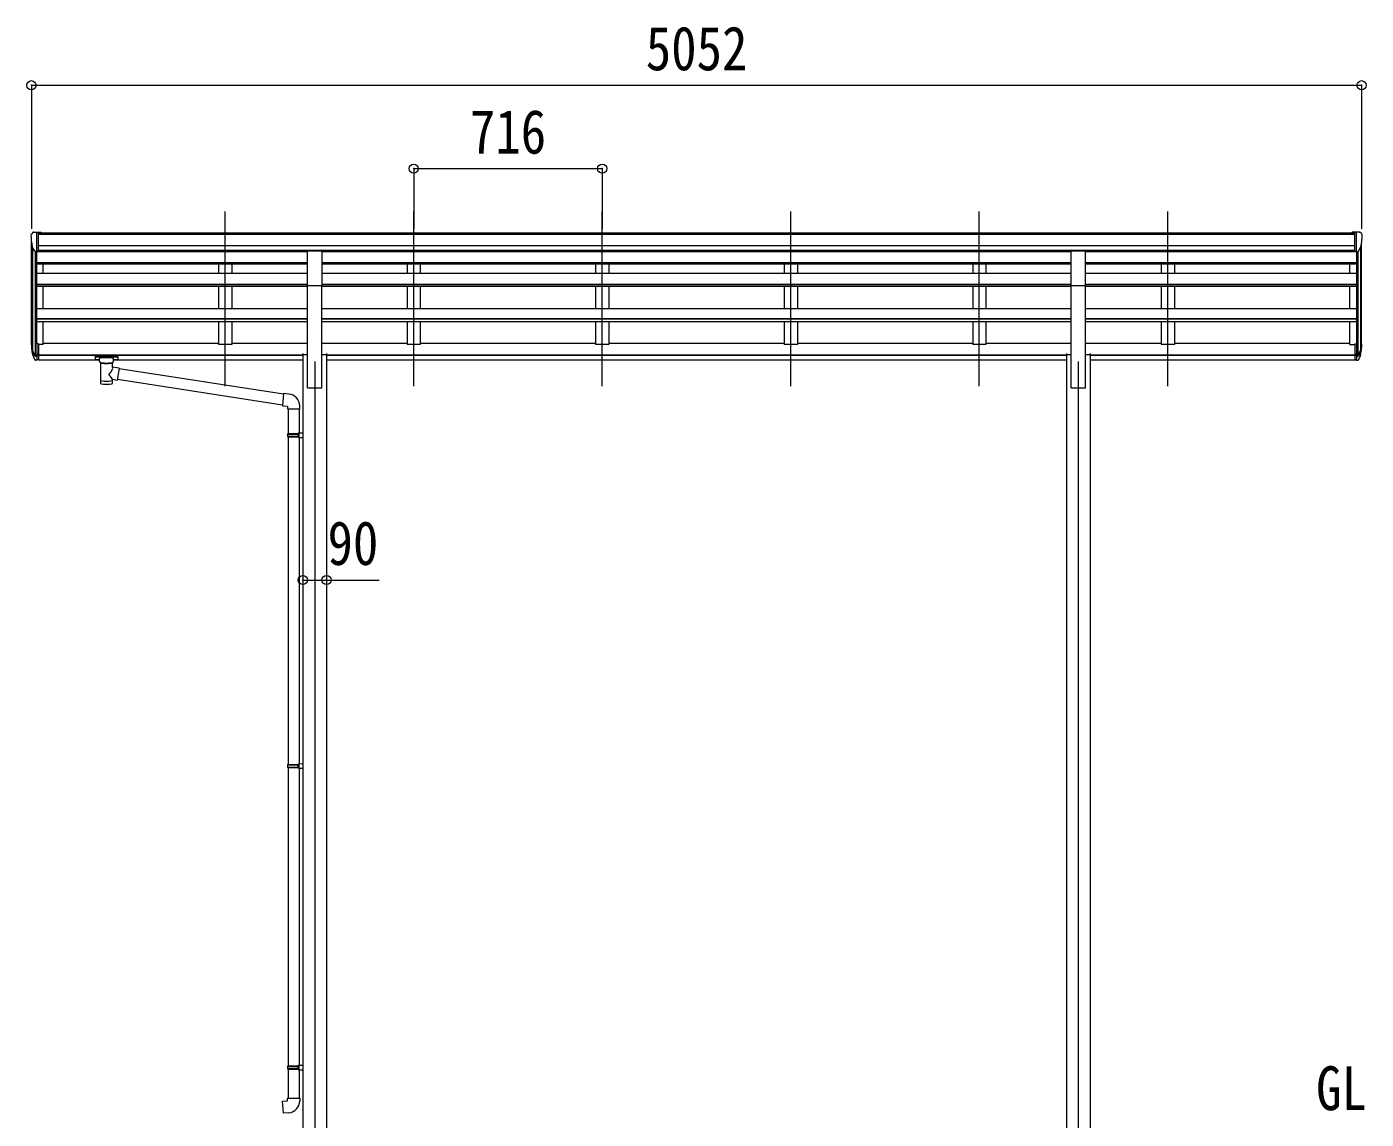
# Model space of a CAD drawing. Units: millimetres at full size. Extents: x -9783 to 33612, y -6828 to 13322.
# Drawn here: x 921 to 6008, y -3741 to 407 of the extents above; entities that cross this region are included whole.
import ezdxf
from ezdxf.enums import TextEntityAlignment as Align

# ---------------------------------------------------------------- set-up
doc = ezdxf.new("R2010")
doc.units = ezdxf.units.MM
doc.header["$LTSCALE"] = 35
doc.header["$PDMODE"] = 32
doc.header["$PDSIZE"] = 35
for name, color, linetype, lineweight in [('0-0_0', 7, 'Continuous', 9), ('0-1_本体', 4, 'Continuous', 9), ('0-2_部品', 7, 'Continuous', 9), ('0-8_PARTS2', 2, 'Continuous', 9), ('0-A_寸法', 6, 'Continuous', 9)]:
    doc.layers.add(name, color=color, linetype=linetype, lineweight=lineweight)
doc.styles.add('ＭＳ ゴシック', font='')
doc.styles.get('ＭＳ ゴシック').set_extended_font_data('MS Gothic')

msp = doc.modelspace()

# ---------------------------------------------------------------- linework, layer by layer
at = {"layer": '0-1_本体'}
for p, q in [((964.94, -375.1), (5963.94, -375.1)), ((964.94, -380.45), (5963.94, -380.45)), ((938.44, -800.84), (938.44, -411.86)), ((942.72, -430.65), (942.72, -823.41)), ((952.44, -446.01), (952.44, -841.41)), ((958.44, -446.48), (958.44, -796.98)), ((958.44, -447.03), (1986.94, -447.03)), ((964.94, -423.98), (5963.94, -423.98)), ((964.94, -441.65), (5963.94, -441.65)), ((964.94, -444.03), (1986.94, -444.03)), ((983.44, -447.03), (983.44, -444.03)), ((1649.44, -444.11), (1649.44, -446.41)), ((1699.44, -444.11), (1699.44, -446.41)), ((2041.94, -444.03), (4886.94, -444.03)), ((2041.94, -447.03), (4886.94, -447.03)), ((2365.44, -444.11), (2365.44, -446.41)), ((2415.44, -444.11), (2415.44, -446.41)), ((3081.44, -444.11), (3081.44, -446.94)), ((3131.44, -444.11), (3131.44, -446.94)), ((3797.44, -444.03), (3797.44, -447.03)), ((3847.44, -444.03), (3847.44, -447.03)), ((4513.44, -444.03), (4513.44, -447.03)), ((4563.44, -444.03), (4563.44, -447.03)), ((4941.94, -444.03), (5963.94, -444.03)), ((4941.94, -447.03), (5970.44, -447.03)), ((5229.44, -444.03), (5229.44, -447.03)), ((5279.44, -444.03), (5279.44, -447.03)), ((5945.44, -447.03), (5945.44, -444.03)), ((5970.44, -446.48), (5970.44, -796.98)), ((5976.44, -446.01), (5976.44, -841.41)), ((5986.15, -430.65), (5986.15, -823.41)), ((5990.44, -800.84), (5990.44, -411.86)), ((1986.94, -489.18), (958.44, -489.18)), ((1986.94, -490.57), (958.44, -490.57)), ((1986.94, -494.35), (958.44, -494.35)), ((983.44, -530.42), (983.44, -494.35)), ((1649.44, -494.35), (1649.44, -530.42)), ((1699.44, -494.35), (1699.44, -530.42)), ((4886.94, -489.18), (2041.94, -489.18)), ((4886.94, -490.57), (2041.94, -490.57)), ((4886.94, -494.35), (2041.94, -494.35)), ((2365.44, -494.35), (2365.44, -530.42)), ((2415.44, -494.35), (2415.44, -530.42)), ((3081.44, -494.35), (3081.44, -530.42)), ((3131.44, -494.35), (3131.44, -530.42)), ((3797.44, -494.35), (3797.44, -530.42)), ((3847.44, -494.35), (3847.44, -530.42)), ((4513.44, -494.35), (4513.44, -530.42)), ((4563.44, -494.35), (4563.44, -530.42)), ((5970.44, -489.18), (4941.94, -489.18)), ((5970.44, -490.57), (4941.94, -490.57)), ((5970.44, -494.35), (4941.94, -494.35)), ((5229.44, -494.35), (5229.44, -530.42)), ((5279.44, -494.35), (5279.44, -530.42)), ((5945.44, -530.42), (5945.44, -494.35)), ((1986.94, -530.42), (958.44, -530.42)), ((4886.94, -530.42), (2041.94, -530.42)), ((5970.44, -530.42), (4941.94, -530.42)), ((1986.94, -571.16), (958.44, -571.16)), ((1986.94, -572.64), (958.44, -572.64)), ((1986.94, -579.44), (958.44, -579.44)), ((983.44, -662.79), (983.44, -579.44)), ((1649.44, -579.44), (1649.44, -662.49)), ((1699.44, -579.44), (1699.44, -662.49)), ((1986.94, -963.67), (1986.94, -575.44)), ((4886.94, -571.16), (2041.94, -571.16)), ((4886.94, -572.64), (2041.94, -572.64)), ((2041.94, -963.67), (2041.94, -575.44)), ((4886.94, -579.44), (2041.94, -579.44)), ((2365.44, -579.44), (2365.44, -662.49)), ((2415.44, -579.44), (2415.44, -662.49)), ((3081.44, -579.44), (3081.44, -662.49)), ((3131.44, -579.44), (3131.44, -662.49)), ((3797.44, -579.44), (3797.44, -662.79)), ((3847.44, -579.44), (3847.44, -662.79)), ((4513.44, -579.44), (4513.44, -662.79)), ((4563.44, -579.44), (4563.44, -662.79)), ((4886.94, -963.67), (4886.94, -575.44)), ((5970.44, -571.16), (4941.94, -571.16)), ((5970.44, -572.64), (4941.94, -572.64)), ((4941.94, -963.67), (4941.94, -575.44)), ((5970.44, -579.44), (4941.94, -579.44)), ((5229.44, -579.44), (5229.44, -662.79)), ((5279.44, -579.44), (5279.44, -662.79)), ((5945.44, -662.79), (5945.44, -579.44)), ((958.44, -662.79), (1986.94, -662.79)), ((1986.94, -702), (958.44, -702)), ((1986.94, -703.47), (958.44, -703.47)), ((2041.94, -662.79), (4886.94, -662.79)), ((4886.94, -702), (2041.94, -702)), ((4886.94, -703.47), (2041.94, -703.47)), ((4941.94, -662.79), (5970.44, -662.79)), ((5970.44, -702), (4941.94, -702)), ((5970.44, -703.47), (4941.94, -703.47)), ((1986.94, -713.14), (958.44, -713.14)), ((983.44, -799.21), (983.44, -713.14)), ((1649.44, -712.96), (1649.44, -799.21)), ((1699.44, -712.96), (1699.44, -799.21)), ((4886.94, -713.14), (2041.94, -713.14)), ((2365.44, -712.96), (2365.44, -799.21)), ((2415.44, -712.96), (2415.44, -799.21)), ((3081.44, -712.96), (3081.44, -799.21)), ((3131.44, -712.96), (3131.44, -799.21)), ((3797.44, -712.96), (3797.44, -799.21)), ((3847.44, -712.96), (3847.44, -799.21)), ((4513.44, -712.96), (4513.44, -799.21)), ((4563.44, -712.96), (4563.44, -799.21)), ((5970.44, -713.14), (4941.94, -713.14)), ((5229.44, -712.96), (5229.44, -799.21)), ((5279.44, -712.96), (5279.44, -799.21)), ((5945.44, -799.21), (5945.44, -713.14)), ((983.44, -799.19), (964.94, -799.19)), ((983.44, -794.39), (1649.44, -794.39)), ((1699.44, -799.19), (1649.44, -799.19)), ((1699.44, -794.39), (1986.94, -794.39)), ((2041.94, -794.39), (2365.44, -794.39)), ((2415.44, -799.19), (2365.44, -799.19)), ((2415.44, -794.39), (3081.44, -794.39)), ((3131.44, -799.19), (3081.44, -799.19)), ((3131.44, -794.39), (3797.44, -794.39)), ((3847.44, -799.19), (3797.44, -799.19)), ((3847.44, -794.39), (4513.44, -794.39)), ((4563.44, -799.19), (4513.44, -799.19)), ((4563.44, -794.39), (4886.94, -794.39)), ((4941.94, -794.39), (5229.44, -794.39)), ((5279.44, -799.19), (5229.44, -799.19)), ((5279.44, -794.39), (5945.44, -794.39)), ((5945.44, -799.19), (5963.94, -799.19)), ((964.94, -838.69), (1969.24, -838.69)), ((964.94, -840.07), (1969.24, -840.07)), ((964.94, -857.25), (1196.44, -857.25)), ((1250.44, -857.25), (1969.24, -857.25)), ((1969.24, -837.29), (1986.94, -837.29)), ((1969.44, -833.65), (1969.44, -4313.65)), ((2041.94, -837.29), (2059.64, -837.29)), ((2059.44, -833.65), (2059.44, -4313.65)), ((2059.64, -838.69), (4869.24, -838.69)), ((2059.64, -840.07), (4869.24, -840.07)), ((2059.64, -857.25), (4869.24, -857.25)), ((4869.24, -837.29), (4886.94, -837.29)), ((4869.44, -833.65), (4869.44, -4313.65)), ((4941.94, -837.29), (4959.64, -837.29)), ((4959.44, -833.65), (4959.44, -4313.65)), ((4959.64, -838.69), (5963.94, -838.69)), ((4959.64, -840.07), (5963.94, -840.07)), ((4959.64, -857.25), (5963.94, -857.25)), ((1986.94, -963.67), (2041.94, -963.67)), ((4886.94, -963.67), (4941.94, -963.67))]:
    msp.add_line(p, q, dxfattribs=at)
at = {"layer": '0-2_部品'}
for p, q in [((936.64, -382.87), (936.64, -383.5)), ((943.55, -374.07), (939.48, -379.88)), ((946.64, -373.5), (944.31, -373.64)), ((946.64, -373.5), (965.14, -373.5)), ((958.64, -446.48), (958.64, -373.5)), ((965.14, -373.5), (975.14, -373.59)), ((965.14, -445.48), (965.14, -373.5)), ((975.14, -375.1), (975.14, -373.59)), ((5964.14, -373.5), (5954.14, -373.59)), ((5954.14, -375.1), (5954.14, -373.59)), ((5964.14, -445.48), (5964.14, -373.5)), ((5982.64, -373.5), (5964.14, -373.5)), ((5970.64, -446.48), (5970.64, -373.5)), ((5982.64, -373.5), (5984.97, -373.64)), ((5985.73, -374.07), (5989.8, -379.88)), ((5992.64, -382.87), (5992.64, -383.5)), ((951.01, -444.67), (941.74, -428.61)), ((958.64, -446.48), (953.43, -446.17)), ((965.14, -445.48), (958.64, -445.48)), ((1987.14, -443.74), (2042.14, -443.74)), ((1987.14, -575.44), (1987.14, -443.74)), ((2042.14, -575.44), (2042.14, -443.74)), ((4887.14, -443.74), (4942.14, -443.74)), ((4887.14, -575.44), (4887.14, -443.74)), ((4942.14, -575.44), (4942.14, -443.74)), ((5964.14, -445.48), (5970.64, -445.48)), ((5970.64, -446.48), (5975.85, -446.17)), ((5978.26, -444.67), (5987.54, -428.61)), ((1987.14, -575.44), (2042.14, -575.44)), ((4887.14, -575.44), (4942.14, -575.44)), ((958.64, -796.98), (958.64, -858.86)), ((965.14, -796.98), (958.64, -796.98)), ((965.14, -796.98), (965.14, -858.04)), ((5964.14, -796.98), (5964.14, -858.04)), ((5964.14, -796.98), (5970.64, -796.98)), ((5970.64, -796.98), (5970.64, -858.86)), ((941.03, -823.02), (951.19, -842.19)), ((952.2, -840.94), (942.45, -822.52)), ((943.62, -839.87), (951.19, -857.36)), ((958.64, -841.69), (953.5, -841.69)), ((958.64, -843.69), (953.79, -843.69)), ((958.64, -858.86), (953.79, -858.86)), ((965.14, -835.29), (958.64, -835.29)), ((965.14, -840.69), (958.64, -840.69)), ((965.14, -858.04), (958.64, -858.04)), ((1180.14, -845.13), (1180.14, -855.89)), ((1180.14, -845.32), (1180.14, -846.87)), ((1182.14, -844.47), (1265.14, -844.47)), ((1182.14, -846.65), (1265.14, -846.65)), ((1182.14, -856.56), (1196.64, -856.56)), ((1196.64, -863.36), (1196.64, -853.09)), ((1250.64, -863.36), (1250.64, -853.09)), ((1250.64, -856.56), (1265.14, -856.56)), ((1267.14, -845.13), (1267.14, -855.89)), ((5964.14, -835.29), (5970.64, -835.29)), ((5964.14, -840.69), (5970.64, -840.69)), ((5964.14, -858.04), (5970.64, -858.04)), ((5970.64, -841.69), (5975.77, -841.69)), ((5970.64, -843.69), (5975.48, -843.69)), ((5970.64, -858.86), (5975.48, -858.86)), ((5977.07, -840.94), (5986.83, -822.52)), ((5988.25, -823.02), (5978.08, -842.19)), ((5985.66, -839.87), (5978.08, -857.36)), ((1200.74, -867.87), (1200.72, -948.16)), ((1246.54, -885.44), (1246.54, -867.85)), ((1271.76, -889.35), (1246.54, -885.43)), ((1271.76, -889.35), (1264.74, -934.6)), ((1895.35, -988.15), (1271.45, -891.36)), ((1246.55, -948.16), (1246.54, -931.53)), ((1246.54, -931.78), (1264.74, -934.6)), ((1891.68, -1030.08), (1265.01, -932.86)), ((1916.36, -987.97), (1895.52, -986.14)), ((1911.44, -1043.71), (1957.44, -1043.71)), ((1913.44, -1043.71), (1913.44, -1137.71)), ((1955.44, -1043.71), (1955.44, -1135.15)), ((1957.44, -1043.71), (1957.44, -1032.79)), ((1911.44, -1139.71), (1912.44, -1137.71)), ((1911.44, -1139.71), (1955.44, -1139.71)), ((1911.44, -1139.71), (1911.44, -1147.71)), ((1911.44, -1147.71), (1955.44, -1147.71)), ((1911.44, -1147.71), (1912.44, -1149.71)), ((1912.44, -1137.71), (1955.44, -1137.71)), ((1912.44, -1149.71), (1955.44, -1149.71)), ((1913.44, -1149.71), (1913.44, -2393.9)), ((1950.96, -1139.71), (1950.53, -1137.71)), ((1953.44, -1135.21), (1969.44, -1134.74)), ((1953.44, -1137.21), (1953.44, -1135.21)), ((1953.44, -1137.21), (1955.44, -1137.21)), ((1953.44, -1152.21), (1953.44, -1150.21)), ((1953.44, -1152.21), (1969.44, -1152.68)), ((1955.44, -1152.27), (1955.44, -2391.34)), ((1969.44, -1134.74), (1969.44, -1152.68)), ((1911.44, -2395.9), (1912.44, -2393.9)), ((1911.44, -2395.9), (1955.44, -2395.9)), ((1911.44, -2395.9), (1911.44, -2403.9)), ((1911.44, -2403.9), (1955.44, -2403.9)), ((1911.44, -2403.9), (1912.44, -2405.9)), ((1912.44, -2393.9), (1955.44, -2393.9)), ((1912.44, -2405.9), (1955.44, -2405.9)), ((1913.44, -2405.9), (1913.44, -3539.06)), ((1950.96, -2395.9), (1950.53, -2393.9)), ((1953.44, -2391.4), (1969.44, -2390.93)), ((1953.44, -2393.4), (1953.44, -2391.4)), ((1953.44, -2393.4), (1955.44, -2393.4)), ((1953.44, -2408.4), (1953.44, -2406.4)), ((1953.44, -2408.4), (1969.44, -2408.87)), ((1955.44, -2408.46), (1955.44, -3536.5)), ((1969.44, -2390.93), (1969.44, -2408.87)), ((1911.44, -3541.06), (1912.44, -3539.06)), ((1911.44, -3541.06), (1955.44, -3541.06)), ((1911.44, -3541.06), (1911.44, -3549.06)), ((1911.44, -3549.06), (1955.44, -3549.06)), ((1911.44, -3549.06), (1912.44, -3551.06)), ((1912.44, -3539.06), (1955.44, -3539.06)), ((1912.44, -3551.06), (1955.44, -3551.06)), ((1913.44, -3551.06), (1913.44, -3661.06)), ((1950.96, -3541.06), (1950.53, -3539.06)), ((1953.44, -3536.56), (1969.44, -3536.09)), ((1953.44, -3538.56), (1953.44, -3536.56)), ((1953.44, -3538.56), (1955.44, -3538.56)), ((1953.44, -3553.56), (1953.44, -3551.56)), ((1953.44, -3553.56), (1969.44, -3554.03)), ((1955.44, -3553.62), (1955.44, -3661.06)), ((1969.44, -3536.09), (1969.44, -3554.03)), ((1911.44, -3661.06), (1957.44, -3661.06)), ((1911.44, -3671.06), (1911.44, -3661.06)), ((1957.44, -3661.06), (1957.44, -3671.97))]:
    msp.add_line(p, q, dxfattribs=at)
for points in [[(1180.14, -845.13), (1180.18, -844.94), (1180.26, -844.8), (1180.36, -844.71), (1180.46, -844.65), (1180.58, -844.6), (1180.87, -844.54), (1181.36, -844.49), (1181.9, -844.47), (1182.14, -844.47)], [(1180.14, -855.89), (1180.18, -856.09), (1180.26, -856.23), (1180.36, -856.32), (1180.46, -856.38), (1180.58, -856.43), (1180.87, -856.49), (1181.36, -856.53), (1181.9, -856.55), (1182.14, -856.56)], [(1196.68, -863.31), (1196.65, -863.66), (1196.9, -864.62), (1197.42, -865.5), (1198.22, -866.34), (1199.34, -867.14), (1200.74, -867.87)], [(1246.54, -867.85), (1246.77, -867.76), (1248.13, -867.02), (1249.24, -866.18), (1250, -865.31), (1250.46, -864.41), (1250.63, -863.53)], [(1265.14, -844.47), (1265.49, -844.47), (1266.02, -844.5), (1266.47, -844.55), (1266.77, -844.63), (1266.94, -844.73), (1267.06, -844.86), (1267.13, -845.04), (1267.14, -845.13)], [(1265.14, -856.56), (1265.49, -856.55), (1266.02, -856.53), (1266.47, -856.48), (1266.77, -856.4), (1266.94, -856.3), (1267.06, -856.16), (1267.13, -855.98), (1267.14, -855.89)], [(1895.52, -986.14), (1891.51, -1031.97), (1911.44, -1033.71), (1911.44, -1043.71)], [(1950.96, -1139.71), (1950.96, -1147.71), (1950.53, -1149.71)], [(1953.44, -1150.21), (1955.44, -1150.21), (1955.44, -1137.21)], [(1950.96, -2395.9), (1950.96, -2403.9), (1950.53, -2405.9)], [(1953.44, -2406.4), (1955.44, -2406.4), (1955.44, -2393.4)], [(1950.96, -3541.06), (1950.96, -3549.06), (1950.53, -3551.06)], [(1953.44, -3551.56), (1955.44, -3551.56), (1955.44, -3538.56)], [(1916.36, -3716.8), (1895.52, -3718.63), (1891.51, -3672.8), (1911.44, -3671.06)]]:
    msp.add_lwpolyline(points, dxfattribs=at)
for centre, radius, start, end in [((939.64, -382.87), 3, 93, 180), ((1138.64, -383.5), 202, 180, 192.90261), ((944.37, -374.64), 1, 93.5, 145), ((5984.91, -374.64), 1, 35, 86.5), ((5790.64, -383.5), 202, 347.09739, 0), ((5989.64, -382.87), 3, 0, 87), ((953.61, -443.17), 3, 210, 266.5), ((5975.66, -443.17), 3, 273.5, 330), ((1027.3, -800.85), 89.07, 174.49576, 194.41188), ((1026.59, -796.57), 88.05, 177.22392, 197.21071), ((1071.86, -803.79), 133.22, 183.27987, 195.71302), ((5857.42, -803.79), 133.22, 344.28698, 356.72013), ((5902.69, -796.57), 88.05, 342.78929, 2.77608), ((5901.98, -800.85), 89.07, 345.58812, 5.50424), ((953.79, -840.69), 3, 210, 270), ((953.79, -855.86), 3, 210, 270), ((953.5, -840.19), 1.5, 210, 270), ((5975.48, -840.69), 3, 270, 330), ((5975.48, -855.86), 3, 270, 330), ((5975.77, -840.19), 1.5, 270, 330), ((1912.44, -1032.79), 45, 0, 85), ((1912.44, -3671.97), 45, 275, 0)]:
    msp.add_arc(centre, radius, start, end, dxfattribs=at)
for centre, major_axis, ratio, start_param, end_param in [((1182.14, -846.87), (2, 0), 0.109601, 1.5707963, 3.1415927), ((1223.64, -853.09), (27, 0), 0.122176, 6.2831853, 9.424778), ((1234.64, -863.36), (16, 0), 0.361356, 6.2636979, 6.2831853), ((1265.14, -846.87), (2, 0), 0.109601, 0, 1.5707963), ((1223.65, -868.32), (-22.91, 0.42), 0.072511, 0.0008029, 1.5715993), ((1223.65, -869.94), (-22.91, 0.42), 0.072511, 0.0008029, 1.5715993), ((1223.63, -868.32), (22.92, 0.42), 0.07247, 4.71158, 6.2823764), ((1223.63, -869.94), (22.92, 0.42), 0.07247, 4.71158, 6.2823764), ((1223.64, -911.98), (-22.81, -26.62), 0.234429, 1.6855472, 3.1268519), ((1226.19, -909.33), (20.32, -22.25), 0.045535, 0.0389954, 1.3075346), ((1223.64, -948.16), (22.92, 0), 0.101955, 3.1415499, 6.2833984), ((1223.64, -935.72), (22.91, 0), 0.122865, 3.1415927, 6.2831853)]:
    msp.add_ellipse(centre, major_axis=major_axis, ratio=ratio, start_param=start_param, end_param=end_param, dxfattribs=at)
at = {"layer": '0-8_PARTS2'}
for p, q in [((1674.44, -957.45), (1674.44, -294.92)), ((2390.44, -957.45), (2390.44, -294.92)), ((3106.44, -957.45), (3106.44, -294.92)), ((3822.44, -957.45), (3822.44, -294.92)), ((4538.44, -957.45), (4538.44, -294.92)), ((5254.44, -957.45), (5254.44, -294.92)), ((2014.44, -863.65), (2014.44, -4413.65)), ((4914.44, -863.65), (4914.44, -4413.65))]:
    msp.add_line(p, q, dxfattribs=at)
at = {"layer": '0-A_寸法'}
for p, q in [((938.44, 184.71), (938.44, -360.92)), ((938.44, 184.71), (5990.44, 184.71)), ((5990.44, 184.71), (5990.44, -360.92)), ((2390.44, -131.91), (2390.44, -360.92)), ((2390.44, -131.91), (3106.44, -131.91)), ((3106.44, -131.91), (3106.44, -360.92)), ((1969.44, -1693.84), (2059.44, -1693.84)), ((2059.44, -1693.84), (2259.44, -1693.84))]:
    msp.add_line(p, q, dxfattribs=at)
for p in [(938.44, 184.71), (5990.44, 184.71), (2390.44, -131.91), (3106.44, -131.91), (1969.44, -1693.84), (2059.44, -1693.84)]:
    msp.add_point(p, dxfattribs=at)

# ---------------------------------------------------------------- texts
at = {"layer": '0-0_0', "style": 'ＭＳ ゴシック', "width": 0.85}
msp.add_text('GL', height=166.8, dxfattribs=at).set_placement((5817.65, -3756.72), align=Align.BOTTOM_LEFT)
at = {"layer": '0-A_寸法', "color": 7, "style": 'ＭＳ ゴシック', "width": 0.85}
for s, p in [('5052', (3271.94, 191.71)), ('716', (2604.06, -124.91)), ('90', (2063.19, -1686.84))]:
    msp.add_text(s, height=166.8, dxfattribs=at).set_placement(p, align=Align.BOTTOM_LEFT)

doc.saveas('drawing.dxf')
